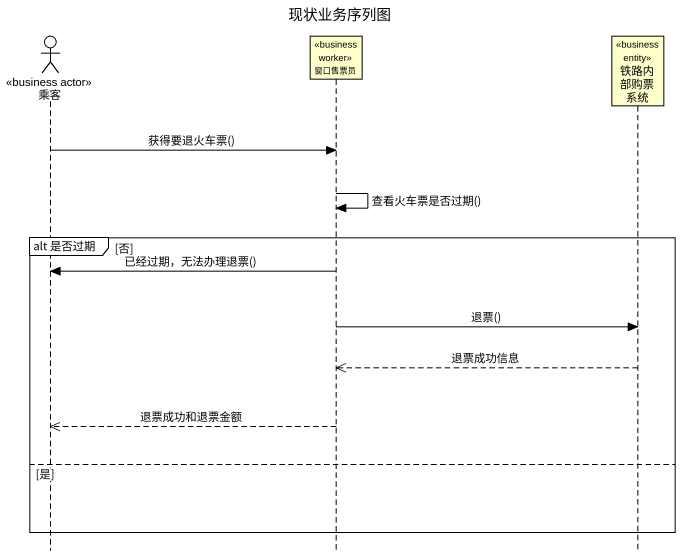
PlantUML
@startuml
title 现状业务序列图
hide footbox
actor 乘客 <<business actor>>
participant 窗口售票员 <<business worker>>
participant 铁路内部购票系统 <<business entity>>

乘客 -> 窗口售票员 : 获得要退火车票()
窗口售票员 -> 窗口售票员 : 查看火车票是否过期()
group alt 是否过期 [否]
  窗口售票员 -> 乘客 : 已经过期，无法办理退票()
  窗口售票员 -> 铁路内部购票系统 : 退票()
  铁路内部购票系统 -->> 窗口售票员 : 退票成功信息
  窗口售票员 -->> 乘客 : 退票成功和退票金额
else 是
end
@enduml
